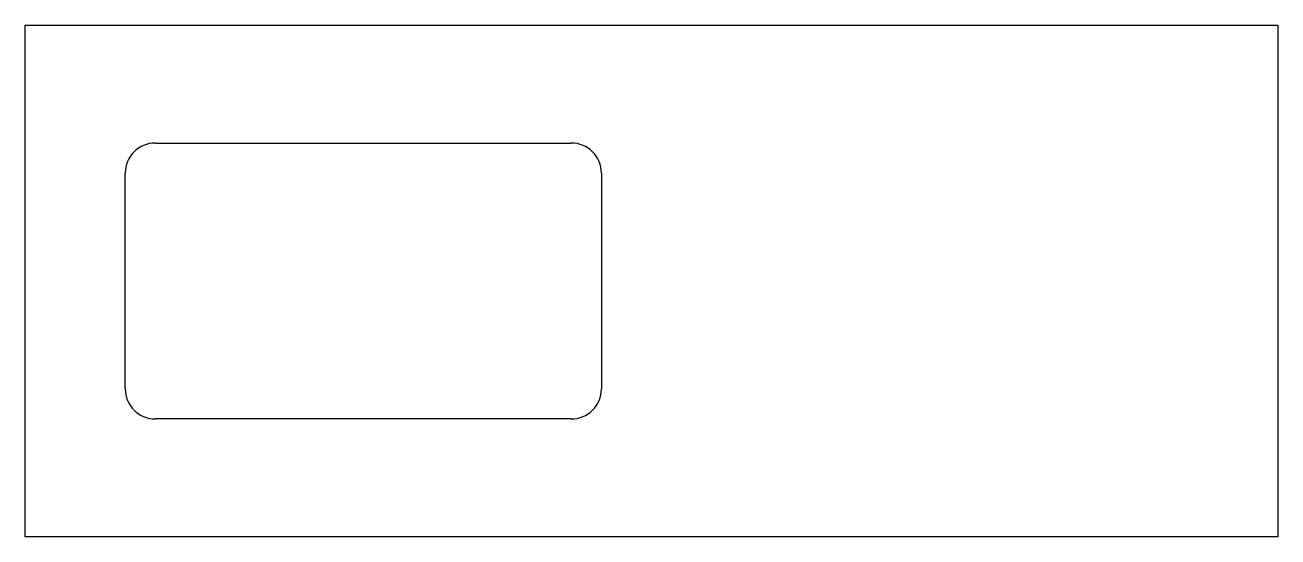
# Model space of a CAD drawing. Header units: millimetres. Extents: x 0 to 125, y 0 to 51.
import ezdxf

# ---------------------------------------------------------------- set-up
doc = ezdxf.new("R2010")
doc.units = ezdxf.units.MM
doc.header["$MEASUREMENT"] = 0

msp = doc.modelspace()

# ---------------------------------------------------------------- linework, layer by layer
for p, q in [((0, 51), (125, 51)), ((0, 0), (0, 51)), ((125, 51), (125, 0)), ((13, 39.25), (54.5, 39.25)), ((10, 14.75), (10, 36.25)), ((57.5, 36.25), (57.5, 14.75)), ((54.5, 11.75), (13, 11.75)), ((125, 0), (0, 0))]:
    msp.add_line(p, q)
for centre, start, end in [((13, 36.25), 90, 180), ((54.5, 36.25), 0, 90), ((13, 14.75), 180, 270), ((54.5, 14.75), 270, 0)]:
    msp.add_arc(centre, 3, start, end)

doc.saveas('drawing.dxf')
